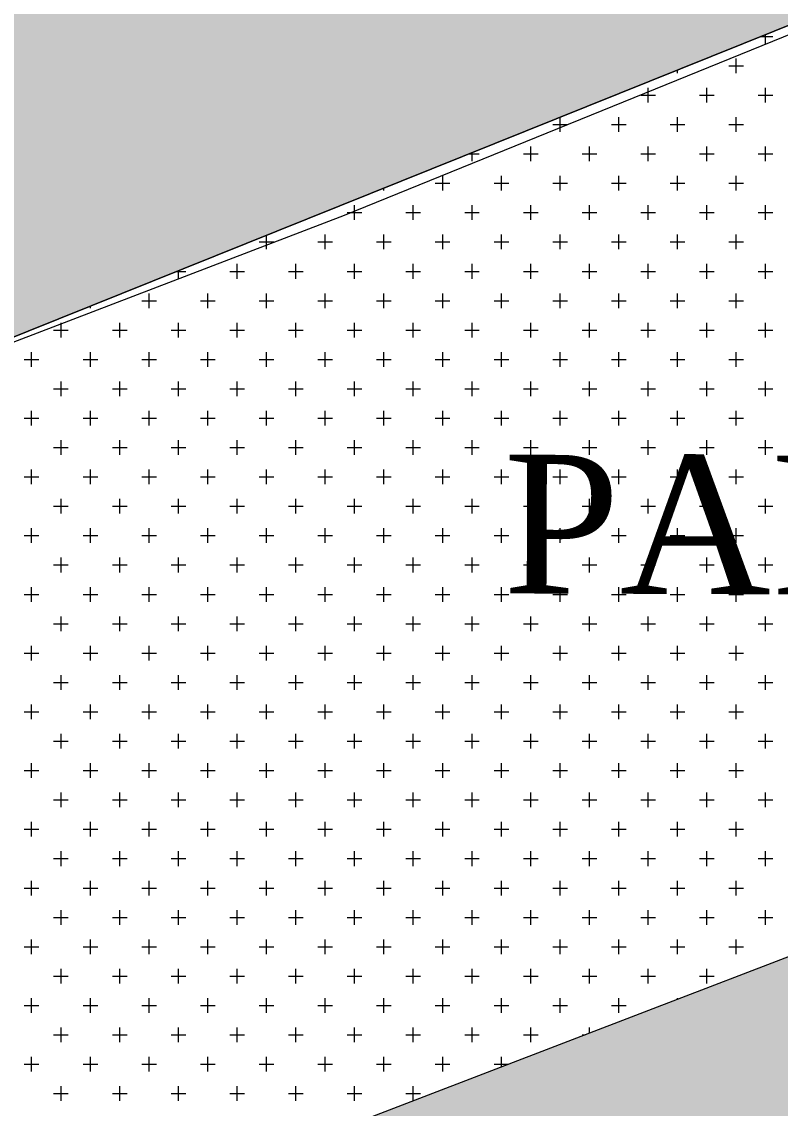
# Model space of a CAD drawing. Header units: metres. Extents: x 476631 to 477421, y 4483749 to 4484052.
# Drawn here: x 477210.7 to 477227.11, y 4483901.05 to 4483924.55 of the extents above; entities that cross this region are included whole.
import ezdxf

# ---------------------------------------------------------------- set-up
doc = ezdxf.new("R2010")
doc.units = ezdxf.units.M
for name, color, linetype, lineweight in [('PL_PARK', 97, 'Continuous', 0), ('serbest', 10, 'Continuous', 0), ('SM_SEMBOL', 18, 'Continuous', 0), ('TK_PARSEL', 1, 'Continuous', 0)]:
    doc.layers.add(name, color=color, linetype=linetype, lineweight=lineweight)
doc.styles.get("Standard").update_dxf_attribs({"font": 'TimesNewRoman.ttf'})

msp = doc.modelspace()

# ---------------------------------------------------------------- hatches: boundary and pattern name
at = {"layer": 'serbest'}
h = msp.add_hatch(color=4, dxfattribs=at)
h.dxf.hatch_style = 1
h.paths.add_polyline_path([(477233.732, 4483927.066), (477233.745, 4483927.125), (477236.6, 4483940.216), (477203.77, 4483934.526), (477178.031, 4483905.45), (477184.289, 4483895.215), (477205.274, 4483915.618)])
at = {"layer": 'serbest', "true_color": 0x636466}
h = msp.add_hatch(color=251, dxfattribs=at)
h.dxf.hatch_style = 1
h.paths.add_polyline_path([(477256.761, 4483902.936), (477254.463, 4483908.153), (477244.421, 4483910.901), (477218.091, 4483900.801), (477221.672, 4483891.465), (477239.114, 4483898.155), (477242.941, 4483898.49)])

# ---------------------------------------------------------------- linework, layer by layer
at = {"layer": 'PL_PARK', "color": 3}
for p, q in [((477205.274, 4483915.619), (477233.733, 4483927.067)), ((477244.421, 4483910.901), (477224.256, 4483903.167)), ((477224.256, 4483903.167), (477204.091, 4483895.432))]:
    msp.add_line(p, q, dxfattribs=at)
at = {"layer": 'PL_PARK', "color": 3, "linetype": 'Continuous'}
for p, q in [((477226.681, 4483924.23), (477226.947, 4483924.23)), ((477226.789, 4483924.071), (477226.789, 4483924.273)), ((477226.154, 4483923.436), (477226.154, 4483923.754)), ((477224.884, 4483923.436), (477224.884, 4483923.507)), ((477225.995, 4483923.595), (477226.312, 4483923.595)), ((477224.249, 4483922.801), (477224.249, 4483923.119)), ((477225.519, 4483922.801), (477225.519, 4483923.119)), ((477226.789, 4483922.801), (477226.789, 4483923.119)), ((477224.09, 4483922.96), (477224.407, 4483922.96)), ((477225.36, 4483922.96), (477225.677, 4483922.96)), ((477226.63, 4483922.96), (477226.947, 4483922.96)), ((477222.185, 4483922.325), (477222.502, 4483922.325)), ((477222.344, 4483922.166), (477222.344, 4483922.484)), ((477223.455, 4483922.325), (477223.772, 4483922.325)), ((477223.614, 4483922.166), (477223.614, 4483922.484)), ((477224.725, 4483922.325), (477225.042, 4483922.325)), ((477224.884, 4483922.166), (477224.884, 4483922.484)), ((477225.995, 4483922.325), (477226.312, 4483922.325)), ((477226.154, 4483922.166), (477226.154, 4483922.484)), ((477221.709, 4483921.531), (477221.709, 4483921.849)), ((477222.979, 4483921.531), (477222.979, 4483921.849)), ((477224.249, 4483921.531), (477224.249, 4483921.849)), ((477225.519, 4483921.531), (477225.519, 4483921.849)), ((477226.789, 4483921.531), (477226.789, 4483921.849)), ((477220.367, 4483921.69), (477220.597, 4483921.69)), ((477220.439, 4483921.531), (477220.439, 4483921.719)), ((477221.55, 4483921.69), (477221.867, 4483921.69)), ((477222.82, 4483921.69), (477223.137, 4483921.69)), ((477224.09, 4483921.69), (477224.407, 4483921.69)), ((477225.36, 4483921.69), (477225.677, 4483921.69)), ((477226.63, 4483921.69), (477226.947, 4483921.69)), ((477219.804, 4483920.896), (477219.804, 4483921.214)), ((477221.074, 4483920.896), (477221.074, 4483921.214)), ((477222.344, 4483920.896), (477222.344, 4483921.214)), ((477223.614, 4483920.896), (477223.614, 4483921.214)), ((477224.884, 4483920.896), (477224.884, 4483921.214)), ((477226.154, 4483920.896), (477226.154, 4483921.214)), ((477218.534, 4483920.896), (477218.534, 4483920.953)), ((477219.645, 4483921.055), (477219.962, 4483921.055)), ((477220.915, 4483921.055), (477221.232, 4483921.055)), ((477222.185, 4483921.055), (477222.502, 4483921.055)), ((477223.455, 4483921.055), (477223.772, 4483921.055)), ((477224.725, 4483921.055), (477225.042, 4483921.055)), ((477225.995, 4483921.055), (477226.312, 4483921.055)), ((477217.899, 4483920.261), (477217.899, 4483920.579)), ((477219.169, 4483920.261), (477219.169, 4483920.579)), ((477220.439, 4483920.261), (477220.439, 4483920.579)), ((477221.709, 4483920.261), (477221.709, 4483920.579)), ((477222.979, 4483920.261), (477222.979, 4483920.579)), ((477224.249, 4483920.261), (477224.249, 4483920.579)), ((477225.519, 4483920.261), (477225.519, 4483920.579)), ((477226.789, 4483920.261), (477226.789, 4483920.579)), ((477217.74, 4483920.42), (477218.057, 4483920.42)), ((477219.01, 4483920.42), (477219.327, 4483920.42)), ((477220.28, 4483920.42), (477220.597, 4483920.42)), ((477221.55, 4483920.42), (477221.867, 4483920.42)), ((477222.82, 4483920.42), (477223.137, 4483920.42)), ((477224.09, 4483920.42), (477224.407, 4483920.42)), ((477225.36, 4483920.42), (477225.677, 4483920.42)), ((477226.63, 4483920.42), (477226.947, 4483920.42)), ((477215.835, 4483919.785), (477216.152, 4483919.785)), ((477215.994, 4483919.626), (477215.994, 4483919.931)), ((477217.105, 4483919.785), (477217.422, 4483919.785)), ((477217.264, 4483919.626), (477217.264, 4483919.944)), ((477218.375, 4483919.785), (477218.692, 4483919.785)), ((477218.534, 4483919.626), (477218.534, 4483919.944)), ((477219.645, 4483919.785), (477219.962, 4483919.785)), ((477219.804, 4483919.626), (477219.804, 4483919.944)), ((477220.915, 4483919.785), (477221.232, 4483919.785)), ((477221.074, 4483919.626), (477221.074, 4483919.944)), ((477222.185, 4483919.785), (477222.502, 4483919.785)), ((477222.344, 4483919.626), (477222.344, 4483919.944)), ((477223.455, 4483919.785), (477223.772, 4483919.785)), ((477223.614, 4483919.626), (477223.614, 4483919.944)), ((477224.725, 4483919.785), (477225.042, 4483919.785)), ((477224.884, 4483919.626), (477224.884, 4483919.944)), ((477225.995, 4483919.785), (477226.312, 4483919.785)), ((477226.154, 4483919.626), (477226.154, 4483919.944)), ((477215.359, 4483918.991), (477215.359, 4483919.309)), ((477216.629, 4483918.991), (477216.629, 4483919.309)), ((477217.899, 4483918.991), (477217.899, 4483919.309)), ((477219.169, 4483918.991), (477219.169, 4483919.309)), ((477220.439, 4483918.991), (477220.439, 4483919.309)), ((477221.709, 4483918.991), (477221.709, 4483919.309)), ((477222.979, 4483918.991), (477222.979, 4483919.309)), ((477224.249, 4483918.991), (477224.249, 4483919.309)), ((477225.519, 4483918.991), (477225.519, 4483919.309)), ((477226.789, 4483918.991), (477226.789, 4483919.309)), ((477214.053, 4483919.15), (477214.247, 4483919.15)), ((477214.089, 4483918.991), (477214.089, 4483919.164)), ((477215.2, 4483919.15), (477215.517, 4483919.15)), ((477216.47, 4483919.15), (477216.787, 4483919.15)), ((477217.74, 4483919.15), (477218.057, 4483919.15)), ((477219.01, 4483919.15), (477219.327, 4483919.15)), ((477220.28, 4483919.15), (477220.597, 4483919.15)), ((477221.55, 4483919.15), (477221.867, 4483919.15)), ((477222.82, 4483919.15), (477223.137, 4483919.15)), ((477224.09, 4483919.15), (477224.407, 4483919.15)), ((477225.36, 4483919.15), (477225.677, 4483919.15)), ((477226.63, 4483919.15), (477226.947, 4483919.15)), ((477213.454, 4483918.356), (477213.454, 4483918.674)), ((477214.724, 4483918.356), (477214.724, 4483918.674)), ((477215.994, 4483918.356), (477215.994, 4483918.674)), ((477217.264, 4483918.356), (477217.264, 4483918.674)), ((477218.534, 4483918.356), (477218.534, 4483918.674)), ((477219.804, 4483918.356), (477219.804, 4483918.674)), ((477221.074, 4483918.356), (477221.074, 4483918.674)), ((477222.344, 4483918.356), (477222.344, 4483918.674)), ((477223.614, 4483918.356), (477223.614, 4483918.674)), ((477224.884, 4483918.356), (477224.884, 4483918.674)), ((477226.154, 4483918.356), (477226.154, 4483918.674)), ((477212.184, 4483918.356), (477212.184, 4483918.398)), ((477213.295, 4483918.515), (477213.612, 4483918.515)), ((477214.565, 4483918.515), (477214.882, 4483918.515)), ((477215.835, 4483918.515), (477216.152, 4483918.515)), ((477217.105, 4483918.515), (477217.422, 4483918.515)), ((477218.375, 4483918.515), (477218.692, 4483918.515)), ((477219.645, 4483918.515), (477219.962, 4483918.515)), ((477220.915, 4483918.515), (477221.232, 4483918.515)), ((477222.185, 4483918.515), (477222.502, 4483918.515)), ((477223.455, 4483918.515), (477223.772, 4483918.515)), ((477224.725, 4483918.515), (477225.042, 4483918.515)), ((477225.995, 4483918.515), (477226.312, 4483918.515)), ((477211.39, 4483917.88), (477211.707, 4483917.88)), ((477211.549, 4483917.721), (477211.549, 4483918.039)), ((477212.66, 4483917.88), (477212.977, 4483917.88)), ((477212.819, 4483917.721), (477212.819, 4483918.039)), ((477213.93, 4483917.88), (477214.247, 4483917.88)), ((477214.089, 4483917.721), (477214.089, 4483918.039)), ((477215.2, 4483917.88), (477215.517, 4483917.88)), ((477215.359, 4483917.721), (477215.359, 4483918.039)), ((477216.47, 4483917.88), (477216.787, 4483917.88)), ((477216.629, 4483917.721), (477216.629, 4483918.039)), ((477217.74, 4483917.88), (477218.057, 4483917.88)), ((477217.899, 4483917.721), (477217.899, 4483918.039)), ((477219.01, 4483917.88), (477219.327, 4483917.88)), ((477219.169, 4483917.721), (477219.169, 4483918.039)), ((477220.28, 4483917.88), (477220.597, 4483917.88)), ((477220.439, 4483917.721), (477220.439, 4483918.039)), ((477221.55, 4483917.88), (477221.867, 4483917.88)), ((477221.709, 4483917.721), (477221.709, 4483918.039)), ((477222.82, 4483917.88), (477223.137, 4483917.88)), ((477222.979, 4483917.721), (477222.979, 4483918.039)), ((477224.09, 4483917.88), (477224.407, 4483917.88)), ((477224.249, 4483917.721), (477224.249, 4483918.039)), ((477225.36, 4483917.88), (477225.677, 4483917.88)), ((477225.519, 4483917.721), (477225.519, 4483918.039)), ((477226.63, 4483917.88), (477226.947, 4483917.88)), ((477226.789, 4483917.721), (477226.789, 4483918.039)), ((477210.914, 4483917.086), (477210.914, 4483917.404)), ((477212.184, 4483917.086), (477212.184, 4483917.404)), ((477213.454, 4483917.086), (477213.454, 4483917.404)), ((477214.724, 4483917.086), (477214.724, 4483917.404)), ((477215.994, 4483917.086), (477215.994, 4483917.404)), ((477217.264, 4483917.086), (477217.264, 4483917.404)), ((477218.534, 4483917.086), (477218.534, 4483917.404)), ((477219.804, 4483917.086), (477219.804, 4483917.404)), ((477221.074, 4483917.086), (477221.074, 4483917.404)), ((477222.344, 4483917.086), (477222.344, 4483917.404)), ((477223.614, 4483917.086), (477223.614, 4483917.404)), ((477224.884, 4483917.086), (477224.884, 4483917.404)), ((477226.154, 4483917.086), (477226.154, 4483917.404)), ((477210.755, 4483917.245), (477211.072, 4483917.245)), ((477212.025, 4483917.245), (477212.342, 4483917.245)), ((477213.295, 4483917.245), (477213.612, 4483917.245)), ((477214.565, 4483917.245), (477214.882, 4483917.245)), ((477215.835, 4483917.245), (477216.152, 4483917.245)), ((477217.105, 4483917.245), (477217.422, 4483917.245)), ((477218.375, 4483917.245), (477218.692, 4483917.245)), ((477219.645, 4483917.245), (477219.962, 4483917.245)), ((477220.915, 4483917.245), (477221.232, 4483917.245)), ((477222.185, 4483917.245), (477222.502, 4483917.245)), ((477223.455, 4483917.245), (477223.772, 4483917.245)), ((477224.725, 4483917.245), (477225.042, 4483917.245)), ((477225.995, 4483917.245), (477226.312, 4483917.245)), ((477211.549, 4483916.451), (477211.549, 4483916.769)), ((477212.819, 4483916.451), (477212.819, 4483916.769)), ((477214.089, 4483916.451), (477214.089, 4483916.769)), ((477215.359, 4483916.451), (477215.359, 4483916.769)), ((477216.629, 4483916.451), (477216.629, 4483916.769)), ((477217.899, 4483916.451), (477217.899, 4483916.769)), ((477219.169, 4483916.451), (477219.169, 4483916.769)), ((477220.439, 4483916.451), (477220.439, 4483916.769)), ((477221.709, 4483916.451), (477221.709, 4483916.769)), ((477222.979, 4483916.451), (477222.979, 4483916.769)), ((477224.249, 4483916.451), (477224.249, 4483916.769)), ((477225.519, 4483916.451), (477225.519, 4483916.769)), ((477226.789, 4483916.451), (477226.789, 4483916.769)), ((477211.39, 4483916.61), (477211.707, 4483916.61)), ((477212.66, 4483916.61), (477212.977, 4483916.61)), ((477213.93, 4483916.61), (477214.247, 4483916.61)), ((477215.2, 4483916.61), (477215.517, 4483916.61)), ((477216.47, 4483916.61), (477216.787, 4483916.61)), ((477217.74, 4483916.61), (477218.057, 4483916.61)), ((477219.01, 4483916.61), (477219.327, 4483916.61)), ((477220.28, 4483916.61), (477220.597, 4483916.61)), ((477221.55, 4483916.61), (477221.867, 4483916.61)), ((477222.82, 4483916.61), (477223.137, 4483916.61)), ((477224.09, 4483916.61), (477224.407, 4483916.61)), ((477225.36, 4483916.61), (477225.677, 4483916.61)), ((477226.63, 4483916.61), (477226.947, 4483916.61)), ((477210.755, 4483915.975), (477211.072, 4483915.975)), ((477210.914, 4483915.816), (477210.914, 4483916.134)), ((477212.025, 4483915.975), (477212.342, 4483915.975)), ((477212.184, 4483915.816), (477212.184, 4483916.134)), ((477213.295, 4483915.975), (477213.612, 4483915.975)), ((477213.454, 4483915.816), (477213.454, 4483916.134)), ((477214.565, 4483915.975), (477214.882, 4483915.975)), ((477214.724, 4483915.816), (477214.724, 4483916.134)), ((477215.835, 4483915.975), (477216.152, 4483915.975)), ((477215.994, 4483915.816), (477215.994, 4483916.134)), ((477217.105, 4483915.975), (477217.422, 4483915.975)), ((477217.264, 4483915.816), (477217.264, 4483916.134)), ((477218.375, 4483915.975), (477218.692, 4483915.975)), ((477218.534, 4483915.816), (477218.534, 4483916.134)), ((477219.645, 4483915.975), (477219.962, 4483915.975)), ((477219.804, 4483915.816), (477219.804, 4483916.134)), ((477220.915, 4483915.975), (477221.232, 4483915.975)), ((477221.074, 4483915.816), (477221.074, 4483916.134)), ((477222.185, 4483915.975), (477222.502, 4483915.975)), ((477222.344, 4483915.816), (477222.344, 4483916.134)), ((477223.455, 4483915.975), (477223.772, 4483915.975)), ((477223.614, 4483915.816), (477223.614, 4483916.134)), ((477224.725, 4483915.975), (477225.042, 4483915.975)), ((477224.884, 4483915.816), (477224.884, 4483916.134)), ((477225.995, 4483915.975), (477226.312, 4483915.975)), ((477226.154, 4483915.816), (477226.154, 4483916.134)), ((477211.549, 4483915.181), (477211.549, 4483915.499)), ((477212.819, 4483915.181), (477212.819, 4483915.499)), ((477214.089, 4483915.181), (477214.089, 4483915.499)), ((477215.359, 4483915.181), (477215.359, 4483915.499)), ((477216.629, 4483915.181), (477216.629, 4483915.499)), ((477217.899, 4483915.181), (477217.899, 4483915.499)), ((477219.169, 4483915.181), (477219.169, 4483915.499)), ((477220.439, 4483915.181), (477220.439, 4483915.499)), ((477221.709, 4483915.181), (477221.709, 4483915.499)), ((477222.979, 4483915.181), (477222.979, 4483915.499)), ((477224.249, 4483915.181), (477224.249, 4483915.499)), ((477225.519, 4483915.181), (477225.519, 4483915.499)), ((477226.789, 4483915.181), (477226.789, 4483915.499)), ((477211.39, 4483915.34), (477211.707, 4483915.34)), ((477212.66, 4483915.34), (477212.977, 4483915.34)), ((477213.93, 4483915.34), (477214.247, 4483915.34)), ((477215.2, 4483915.34), (477215.517, 4483915.34)), ((477216.47, 4483915.34), (477216.787, 4483915.34)), ((477217.74, 4483915.34), (477218.057, 4483915.34)), ((477219.01, 4483915.34), (477219.327, 4483915.34)), ((477220.28, 4483915.34), (477220.597, 4483915.34)), ((477221.55, 4483915.34), (477221.867, 4483915.34)), ((477222.82, 4483915.34), (477223.137, 4483915.34)), ((477224.09, 4483915.34), (477224.407, 4483915.34)), ((477225.36, 4483915.34), (477225.677, 4483915.34)), ((477226.63, 4483915.34), (477226.947, 4483915.34)), ((477210.914, 4483914.546), (477210.914, 4483914.864)), ((477212.184, 4483914.546), (477212.184, 4483914.864)), ((477213.454, 4483914.546), (477213.454, 4483914.864)), ((477214.724, 4483914.546), (477214.724, 4483914.864)), ((477215.994, 4483914.546), (477215.994, 4483914.864)), ((477217.264, 4483914.546), (477217.264, 4483914.864)), ((477218.534, 4483914.546), (477218.534, 4483914.864)), ((477219.804, 4483914.546), (477219.804, 4483914.864)), ((477221.074, 4483914.546), (477221.074, 4483914.864)), ((477222.344, 4483914.546), (477222.344, 4483914.864)), ((477223.614, 4483914.546), (477223.614, 4483914.864)), ((477224.884, 4483914.546), (477224.884, 4483914.864)), ((477226.154, 4483914.546), (477226.154, 4483914.864)), ((477210.755, 4483914.705), (477211.072, 4483914.705)), ((477212.025, 4483914.705), (477212.342, 4483914.705)), ((477213.295, 4483914.705), (477213.612, 4483914.705)), ((477214.565, 4483914.705), (477214.882, 4483914.705)), ((477215.835, 4483914.705), (477216.152, 4483914.705)), ((477217.105, 4483914.705), (477217.422, 4483914.705)), ((477218.375, 4483914.705), (477218.692, 4483914.705)), ((477219.645, 4483914.705), (477219.962, 4483914.705)), ((477220.915, 4483914.705), (477221.232, 4483914.705)), ((477222.185, 4483914.705), (477222.502, 4483914.705)), ((477223.455, 4483914.705), (477223.772, 4483914.705)), ((477224.725, 4483914.705), (477225.042, 4483914.705)), ((477225.995, 4483914.705), (477226.312, 4483914.705)), ((477211.549, 4483913.911), (477211.549, 4483914.229)), ((477212.819, 4483913.911), (477212.819, 4483914.229)), ((477214.089, 4483913.911), (477214.089, 4483914.229)), ((477215.359, 4483913.911), (477215.359, 4483914.229)), ((477216.629, 4483913.911), (477216.629, 4483914.229)), ((477217.899, 4483913.911), (477217.899, 4483914.229)), ((477219.169, 4483913.911), (477219.169, 4483914.229)), ((477220.439, 4483913.911), (477220.439, 4483914.229)), ((477221.709, 4483913.911), (477221.709, 4483914.229)), ((477222.979, 4483913.911), (477222.979, 4483914.229)), ((477224.249, 4483913.911), (477224.249, 4483914.229)), ((477225.519, 4483913.911), (477225.519, 4483914.229)), ((477226.789, 4483913.911), (477226.789, 4483914.229)), ((477211.39, 4483914.07), (477211.707, 4483914.07)), ((477212.66, 4483914.07), (477212.977, 4483914.07)), ((477213.93, 4483914.07), (477214.247, 4483914.07)), ((477215.2, 4483914.07), (477215.517, 4483914.07)), ((477216.47, 4483914.07), (477216.787, 4483914.07)), ((477217.74, 4483914.07), (477218.057, 4483914.07)), ((477219.01, 4483914.07), (477219.327, 4483914.07)), ((477220.28, 4483914.07), (477220.597, 4483914.07)), ((477221.55, 4483914.07), (477221.867, 4483914.07)), ((477222.82, 4483914.07), (477223.137, 4483914.07)), ((477224.09, 4483914.07), (477224.407, 4483914.07)), ((477225.36, 4483914.07), (477225.677, 4483914.07)), ((477226.63, 4483914.07), (477226.947, 4483914.07)), ((477210.755, 4483913.435), (477211.072, 4483913.435)), ((477210.914, 4483913.276), (477210.914, 4483913.594)), ((477212.025, 4483913.435), (477212.342, 4483913.435)), ((477212.184, 4483913.276), (477212.184, 4483913.594)), ((477213.295, 4483913.435), (477213.612, 4483913.435)), ((477213.454, 4483913.276), (477213.454, 4483913.594)), ((477214.565, 4483913.435), (477214.882, 4483913.435)), ((477214.724, 4483913.276), (477214.724, 4483913.594)), ((477215.835, 4483913.435), (477216.152, 4483913.435)), ((477215.994, 4483913.276), (477215.994, 4483913.594)), ((477217.105, 4483913.435), (477217.422, 4483913.435)), ((477217.264, 4483913.276), (477217.264, 4483913.594)), ((477218.375, 4483913.435), (477218.692, 4483913.435)), ((477218.534, 4483913.276), (477218.534, 4483913.594)), ((477219.645, 4483913.435), (477219.962, 4483913.435)), ((477219.804, 4483913.276), (477219.804, 4483913.594)), ((477220.915, 4483913.435), (477221.232, 4483913.435)), ((477221.074, 4483913.276), (477221.074, 4483913.594)), ((477222.185, 4483913.435), (477222.502, 4483913.435)), ((477222.344, 4483913.276), (477222.344, 4483913.594)), ((477223.455, 4483913.435), (477223.772, 4483913.435)), ((477223.614, 4483913.276), (477223.614, 4483913.594)), ((477224.725, 4483913.435), (477225.042, 4483913.435)), ((477224.884, 4483913.276), (477224.884, 4483913.594)), ((477225.995, 4483913.435), (477226.312, 4483913.435)), ((477226.154, 4483913.276), (477226.154, 4483913.594)), ((477211.549, 4483912.641), (477211.549, 4483912.959)), ((477212.819, 4483912.641), (477212.819, 4483912.959)), ((477214.089, 4483912.641), (477214.089, 4483912.959)), ((477215.359, 4483912.641), (477215.359, 4483912.959)), ((477216.629, 4483912.641), (477216.629, 4483912.959)), ((477217.899, 4483912.641), (477217.899, 4483912.959)), ((477219.169, 4483912.641), (477219.169, 4483912.959)), ((477220.439, 4483912.641), (477220.439, 4483912.959)), ((477221.709, 4483912.641), (477221.709, 4483912.959)), ((477222.979, 4483912.641), (477222.979, 4483912.959)), ((477224.249, 4483912.641), (477224.249, 4483912.959)), ((477225.519, 4483912.641), (477225.519, 4483912.959)), ((477226.789, 4483912.641), (477226.789, 4483912.959)), ((477211.39, 4483912.8), (477211.707, 4483912.8)), ((477212.66, 4483912.8), (477212.977, 4483912.8)), ((477213.93, 4483912.8), (477214.247, 4483912.8)), ((477215.2, 4483912.8), (477215.517, 4483912.8)), ((477216.47, 4483912.8), (477216.787, 4483912.8)), ((477217.74, 4483912.8), (477218.057, 4483912.8)), ((477219.01, 4483912.8), (477219.327, 4483912.8)), ((477220.28, 4483912.8), (477220.597, 4483912.8)), ((477221.55, 4483912.8), (477221.867, 4483912.8)), ((477222.82, 4483912.8), (477223.137, 4483912.8)), ((477224.09, 4483912.8), (477224.407, 4483912.8)), ((477225.36, 4483912.8), (477225.677, 4483912.8)), ((477226.63, 4483912.8), (477226.947, 4483912.8)), ((477210.914, 4483912.006), (477210.914, 4483912.324)), ((477212.184, 4483912.006), (477212.184, 4483912.324)), ((477213.454, 4483912.006), (477213.454, 4483912.324)), ((477214.724, 4483912.006), (477214.724, 4483912.324)), ((477215.994, 4483912.006), (477215.994, 4483912.324)), ((477217.264, 4483912.006), (477217.264, 4483912.324)), ((477218.534, 4483912.006), (477218.534, 4483912.324)), ((477219.804, 4483912.006), (477219.804, 4483912.324)), ((477221.074, 4483912.006), (477221.074, 4483912.324)), ((477222.344, 4483912.006), (477222.344, 4483912.324)), ((477223.614, 4483912.006), (477223.614, 4483912.324)), ((477224.884, 4483912.006), (477224.884, 4483912.324)), ((477226.154, 4483912.006), (477226.154, 4483912.324)), ((477210.755, 4483912.165), (477211.072, 4483912.165)), ((477212.025, 4483912.165), (477212.342, 4483912.165)), ((477213.295, 4483912.165), (477213.612, 4483912.165)), ((477214.565, 4483912.165), (477214.882, 4483912.165)), ((477215.835, 4483912.165), (477216.152, 4483912.165)), ((477217.105, 4483912.165), (477217.422, 4483912.165)), ((477218.375, 4483912.165), (477218.692, 4483912.165)), ((477219.645, 4483912.165), (477219.962, 4483912.165)), ((477220.915, 4483912.165), (477221.232, 4483912.165)), ((477222.185, 4483912.165), (477222.502, 4483912.165)), ((477223.455, 4483912.165), (477223.772, 4483912.165)), ((477224.725, 4483912.165), (477225.042, 4483912.165)), ((477225.995, 4483912.165), (477226.312, 4483912.165)), ((477211.39, 4483911.53), (477211.707, 4483911.53)), ((477211.549, 4483911.371), (477211.549, 4483911.689)), ((477212.66, 4483911.53), (477212.977, 4483911.53)), ((477212.819, 4483911.371), (477212.819, 4483911.689)), ((477213.93, 4483911.53), (477214.247, 4483911.53)), ((477214.089, 4483911.371), (477214.089, 4483911.689)), ((477215.2, 4483911.53), (477215.517, 4483911.53)), ((477215.359, 4483911.371), (477215.359, 4483911.689)), ((477216.47, 4483911.53), (477216.787, 4483911.53)), ((477216.629, 4483911.371), (477216.629, 4483911.689)), ((477217.74, 4483911.53), (477218.057, 4483911.53)), ((477217.899, 4483911.371), (477217.899, 4483911.689)), ((477219.01, 4483911.53), (477219.327, 4483911.53)), ((477219.169, 4483911.371), (477219.169, 4483911.689)), ((477220.28, 4483911.53), (477220.597, 4483911.53)), ((477220.439, 4483911.371), (477220.439, 4483911.689)), ((477221.55, 4483911.53), (477221.867, 4483911.53)), ((477221.709, 4483911.371), (477221.709, 4483911.689)), ((477222.82, 4483911.53), (477223.137, 4483911.53)), ((477222.979, 4483911.371), (477222.979, 4483911.689)), ((477224.09, 4483911.53), (477224.407, 4483911.53)), ((477224.249, 4483911.371), (477224.249, 4483911.689)), ((477225.36, 4483911.53), (477225.677, 4483911.53)), ((477225.519, 4483911.371), (477225.519, 4483911.689)), ((477226.63, 4483911.53), (477226.947, 4483911.53)), ((477226.789, 4483911.371), (477226.789, 4483911.689)), ((477210.914, 4483910.736), (477210.914, 4483911.054)), ((477212.184, 4483910.736), (477212.184, 4483911.054)), ((477213.454, 4483910.736), (477213.454, 4483911.054)), ((477214.724, 4483910.736), (477214.724, 4483911.054)), ((477215.994, 4483910.736), (477215.994, 4483911.054)), ((477217.264, 4483910.736), (477217.264, 4483911.054)), ((477218.534, 4483910.736), (477218.534, 4483911.054)), ((477219.804, 4483910.736), (477219.804, 4483911.054)), ((477221.074, 4483910.736), (477221.074, 4483911.054)), ((477222.344, 4483910.736), (477222.344, 4483911.054)), ((477223.614, 4483910.736), (477223.614, 4483911.054)), ((477224.884, 4483910.736), (477224.884, 4483911.054)), ((477226.154, 4483910.736), (477226.154, 4483911.054)), ((477210.755, 4483910.895), (477211.072, 4483910.895)), ((477212.025, 4483910.895), (477212.342, 4483910.895)), ((477213.295, 4483910.895), (477213.612, 4483910.895)), ((477214.565, 4483910.895), (477214.882, 4483910.895)), ((477215.835, 4483910.895), (477216.152, 4483910.895)), ((477217.105, 4483910.895), (477217.422, 4483910.895)), ((477218.375, 4483910.895), (477218.692, 4483910.895)), ((477219.645, 4483910.895), (477219.962, 4483910.895)), ((477220.915, 4483910.895), (477221.232, 4483910.895)), ((477222.185, 4483910.895), (477222.502, 4483910.895)), ((477223.455, 4483910.895), (477223.772, 4483910.895)), ((477224.725, 4483910.895), (477225.042, 4483910.895)), ((477225.995, 4483910.895), (477226.312, 4483910.895)), ((477211.549, 4483910.101), (477211.549, 4483910.419)), ((477212.819, 4483910.101), (477212.819, 4483910.419)), ((477214.089, 4483910.101), (477214.089, 4483910.419)), ((477215.359, 4483910.101), (477215.359, 4483910.419)), ((477216.629, 4483910.101), (477216.629, 4483910.419)), ((477217.899, 4483910.101), (477217.899, 4483910.419)), ((477219.169, 4483910.101), (477219.169, 4483910.419)), ((477220.439, 4483910.101), (477220.439, 4483910.419)), ((477221.709, 4483910.101), (477221.709, 4483910.419)), ((477222.979, 4483910.101), (477222.979, 4483910.419)), ((477224.249, 4483910.101), (477224.249, 4483910.419)), ((477225.519, 4483910.101), (477225.519, 4483910.419)), ((477226.789, 4483910.101), (477226.789, 4483910.419)), ((477211.39, 4483910.26), (477211.707, 4483910.26)), ((477212.66, 4483910.26), (477212.977, 4483910.26)), ((477213.93, 4483910.26), (477214.247, 4483910.26)), ((477215.2, 4483910.26), (477215.517, 4483910.26)), ((477216.47, 4483910.26), (477216.787, 4483910.26)), ((477217.74, 4483910.26), (477218.057, 4483910.26)), ((477219.01, 4483910.26), (477219.327, 4483910.26)), ((477220.28, 4483910.26), (477220.597, 4483910.26)), ((477221.55, 4483910.26), (477221.867, 4483910.26)), ((477222.82, 4483910.26), (477223.137, 4483910.26)), ((477224.09, 4483910.26), (477224.407, 4483910.26)), ((477225.36, 4483910.26), (477225.677, 4483910.26)), ((477226.63, 4483910.26), (477226.947, 4483910.26)), ((477210.755, 4483909.625), (477211.072, 4483909.625)), ((477210.914, 4483909.466), (477210.914, 4483909.784)), ((477212.025, 4483909.625), (477212.342, 4483909.625)), ((477212.184, 4483909.466), (477212.184, 4483909.784)), ((477213.295, 4483909.625), (477213.612, 4483909.625)), ((477213.454, 4483909.466), (477213.454, 4483909.784)), ((477214.565, 4483909.625), (477214.882, 4483909.625)), ((477214.724, 4483909.466), (477214.724, 4483909.784)), ((477215.835, 4483909.625), (477216.152, 4483909.625)), ((477215.994, 4483909.466), (477215.994, 4483909.784)), ((477217.105, 4483909.625), (477217.422, 4483909.625)), ((477217.264, 4483909.466), (477217.264, 4483909.784)), ((477218.375, 4483909.625), (477218.692, 4483909.625)), ((477218.534, 4483909.466), (477218.534, 4483909.784)), ((477219.645, 4483909.625), (477219.962, 4483909.625)), ((477219.804, 4483909.466), (477219.804, 4483909.784)), ((477220.915, 4483909.625), (477221.232, 4483909.625)), ((477221.074, 4483909.466), (477221.074, 4483909.784)), ((477222.185, 4483909.625), (477222.502, 4483909.625)), ((477222.344, 4483909.466), (477222.344, 4483909.784)), ((477223.455, 4483909.625), (477223.772, 4483909.625)), ((477223.614, 4483909.466), (477223.614, 4483909.784)), ((477224.725, 4483909.625), (477225.042, 4483909.625)), ((477224.884, 4483909.466), (477224.884, 4483909.784)), ((477225.995, 4483909.625), (477226.312, 4483909.625)), ((477226.154, 4483909.466), (477226.154, 4483909.784)), ((477211.549, 4483908.831), (477211.549, 4483909.149)), ((477212.819, 4483908.831), (477212.819, 4483909.149)), ((477214.089, 4483908.831), (477214.089, 4483909.149)), ((477215.359, 4483908.831), (477215.359, 4483909.149)), ((477216.629, 4483908.831), (477216.629, 4483909.149)), ((477217.899, 4483908.831), (477217.899, 4483909.149)), ((477219.169, 4483908.831), (477219.169, 4483909.149)), ((477220.439, 4483908.831), (477220.439, 4483909.149)), ((477221.709, 4483908.831), (477221.709, 4483909.149)), ((477222.979, 4483908.831), (477222.979, 4483909.149)), ((477224.249, 4483908.831), (477224.249, 4483909.149)), ((477225.519, 4483908.831), (477225.519, 4483909.149)), ((477226.789, 4483908.831), (477226.789, 4483909.149)), ((477211.39, 4483908.99), (477211.707, 4483908.99)), ((477212.66, 4483908.99), (477212.977, 4483908.99)), ((477213.93, 4483908.99), (477214.247, 4483908.99)), ((477215.2, 4483908.99), (477215.517, 4483908.99)), ((477216.47, 4483908.99), (477216.787, 4483908.99)), ((477217.74, 4483908.99), (477218.057, 4483908.99)), ((477219.01, 4483908.99), (477219.327, 4483908.99)), ((477220.28, 4483908.99), (477220.597, 4483908.99)), ((477221.55, 4483908.99), (477221.867, 4483908.99)), ((477222.82, 4483908.99), (477223.137, 4483908.99)), ((477224.09, 4483908.99), (477224.407, 4483908.99)), ((477225.36, 4483908.99), (477225.677, 4483908.99)), ((477226.63, 4483908.99), (477226.947, 4483908.99)), ((477210.914, 4483908.196), (477210.914, 4483908.514)), ((477212.184, 4483908.196), (477212.184, 4483908.514)), ((477213.454, 4483908.196), (477213.454, 4483908.514)), ((477214.724, 4483908.196), (477214.724, 4483908.514)), ((477215.994, 4483908.196), (477215.994, 4483908.514)), ((477217.264, 4483908.196), (477217.264, 4483908.514)), ((477218.534, 4483908.196), (477218.534, 4483908.514)), ((477219.804, 4483908.196), (477219.804, 4483908.514)), ((477221.074, 4483908.196), (477221.074, 4483908.514)), ((477222.344, 4483908.196), (477222.344, 4483908.514)), ((477223.614, 4483908.196), (477223.614, 4483908.514)), ((477224.884, 4483908.196), (477224.884, 4483908.514)), ((477226.154, 4483908.196), (477226.154, 4483908.514)), ((477210.755, 4483908.355), (477211.072, 4483908.355)), ((477212.025, 4483908.355), (477212.342, 4483908.355)), ((477213.295, 4483908.355), (477213.612, 4483908.355)), ((477214.565, 4483908.355), (477214.882, 4483908.355)), ((477215.835, 4483908.355), (477216.152, 4483908.355)), ((477217.105, 4483908.355), (477217.422, 4483908.355)), ((477218.375, 4483908.355), (477218.692, 4483908.355)), ((477219.645, 4483908.355), (477219.962, 4483908.355)), ((477220.915, 4483908.355), (477221.232, 4483908.355)), ((477222.185, 4483908.355), (477222.502, 4483908.355)), ((477223.455, 4483908.355), (477223.772, 4483908.355)), ((477224.725, 4483908.355), (477225.042, 4483908.355)), ((477225.995, 4483908.355), (477226.312, 4483908.355)), ((477211.549, 4483907.561), (477211.549, 4483907.879)), ((477212.819, 4483907.561), (477212.819, 4483907.879)), ((477214.089, 4483907.561), (477214.089, 4483907.879)), ((477215.359, 4483907.561), (477215.359, 4483907.879)), ((477216.629, 4483907.561), (477216.629, 4483907.879)), ((477217.899, 4483907.561), (477217.899, 4483907.879)), ((477219.169, 4483907.561), (477219.169, 4483907.879)), ((477220.439, 4483907.561), (477220.439, 4483907.879)), ((477221.709, 4483907.561), (477221.709, 4483907.879)), ((477222.979, 4483907.561), (477222.979, 4483907.879)), ((477224.249, 4483907.561), (477224.249, 4483907.879)), ((477225.519, 4483907.561), (477225.519, 4483907.879)), ((477226.789, 4483907.561), (477226.789, 4483907.879)), ((477211.39, 4483907.72), (477211.707, 4483907.72)), ((477212.66, 4483907.72), (477212.977, 4483907.72)), ((477213.93, 4483907.72), (477214.247, 4483907.72)), ((477215.2, 4483907.72), (477215.517, 4483907.72)), ((477216.47, 4483907.72), (477216.787, 4483907.72)), ((477217.74, 4483907.72), (477218.057, 4483907.72)), ((477219.01, 4483907.72), (477219.327, 4483907.72)), ((477220.28, 4483907.72), (477220.597, 4483907.72)), ((477221.55, 4483907.72), (477221.867, 4483907.72)), ((477222.82, 4483907.72), (477223.137, 4483907.72)), ((477224.09, 4483907.72), (477224.407, 4483907.72)), ((477225.36, 4483907.72), (477225.677, 4483907.72)), ((477226.63, 4483907.72), (477226.947, 4483907.72)), ((477210.755, 4483907.085), (477211.072, 4483907.085)), ((477210.914, 4483906.926), (477210.914, 4483907.244)), ((477212.025, 4483907.085), (477212.342, 4483907.085)), ((477212.184, 4483906.926), (477212.184, 4483907.244)), ((477213.295, 4483907.085), (477213.612, 4483907.085)), ((477213.454, 4483906.926), (477213.454, 4483907.244)), ((477214.565, 4483907.085), (477214.882, 4483907.085)), ((477214.724, 4483906.926), (477214.724, 4483907.244)), ((477215.835, 4483907.085), (477216.152, 4483907.085)), ((477215.994, 4483906.926), (477215.994, 4483907.244)), ((477217.105, 4483907.085), (477217.422, 4483907.085)), ((477217.264, 4483906.926), (477217.264, 4483907.244)), ((477218.375, 4483907.085), (477218.692, 4483907.085)), ((477218.534, 4483906.926), (477218.534, 4483907.244)), ((477219.645, 4483907.085), (477219.962, 4483907.085)), ((477219.804, 4483906.926), (477219.804, 4483907.244)), ((477220.915, 4483907.085), (477221.232, 4483907.085)), ((477221.074, 4483906.926), (477221.074, 4483907.244)), ((477222.185, 4483907.085), (477222.502, 4483907.085)), ((477222.344, 4483906.926), (477222.344, 4483907.244)), ((477223.455, 4483907.085), (477223.772, 4483907.085)), ((477223.614, 4483906.926), (477223.614, 4483907.244)), ((477224.725, 4483907.085), (477225.042, 4483907.085)), ((477224.884, 4483906.926), (477224.884, 4483907.244)), ((477225.995, 4483907.085), (477226.312, 4483907.085)), ((477226.154, 4483906.926), (477226.154, 4483907.244)), ((477211.549, 4483906.291), (477211.549, 4483906.609)), ((477212.819, 4483906.291), (477212.819, 4483906.609)), ((477214.089, 4483906.291), (477214.089, 4483906.609)), ((477215.359, 4483906.291), (477215.359, 4483906.609)), ((477216.629, 4483906.291), (477216.629, 4483906.609)), ((477217.899, 4483906.291), (477217.899, 4483906.609)), ((477219.169, 4483906.291), (477219.169, 4483906.609)), ((477220.439, 4483906.291), (477220.439, 4483906.609)), ((477221.709, 4483906.291), (477221.709, 4483906.609)), ((477222.979, 4483906.291), (477222.979, 4483906.609)), ((477224.249, 4483906.291), (477224.249, 4483906.609)), ((477225.519, 4483906.291), (477225.519, 4483906.609)), ((477226.789, 4483906.291), (477226.789, 4483906.609)), ((477211.39, 4483906.45), (477211.707, 4483906.45)), ((477212.66, 4483906.45), (477212.977, 4483906.45)), ((477213.93, 4483906.45), (477214.247, 4483906.45)), ((477215.2, 4483906.45), (477215.517, 4483906.45)), ((477216.47, 4483906.45), (477216.787, 4483906.45)), ((477217.74, 4483906.45), (477218.057, 4483906.45)), ((477219.01, 4483906.45), (477219.327, 4483906.45)), ((477220.28, 4483906.45), (477220.597, 4483906.45)), ((477221.55, 4483906.45), (477221.867, 4483906.45)), ((477222.82, 4483906.45), (477223.137, 4483906.45)), ((477224.09, 4483906.45), (477224.407, 4483906.45)), ((477225.36, 4483906.45), (477225.677, 4483906.45)), ((477226.63, 4483906.45), (477226.947, 4483906.45)), ((477210.914, 4483905.656), (477210.914, 4483905.974)), ((477212.184, 4483905.656), (477212.184, 4483905.974)), ((477213.454, 4483905.656), (477213.454, 4483905.974)), ((477214.724, 4483905.656), (477214.724, 4483905.974)), ((477215.994, 4483905.656), (477215.994, 4483905.974)), ((477217.264, 4483905.656), (477217.264, 4483905.974)), ((477218.534, 4483905.656), (477218.534, 4483905.974)), ((477219.804, 4483905.656), (477219.804, 4483905.974)), ((477221.074, 4483905.656), (477221.074, 4483905.974)), ((477222.344, 4483905.656), (477222.344, 4483905.974)), ((477223.614, 4483905.656), (477223.614, 4483905.974)), ((477224.884, 4483905.656), (477224.884, 4483905.974)), ((477226.154, 4483905.656), (477226.154, 4483905.974)), ((477210.755, 4483905.815), (477211.072, 4483905.815)), ((477212.025, 4483905.815), (477212.342, 4483905.815)), ((477213.295, 4483905.815), (477213.612, 4483905.815)), ((477214.565, 4483905.815), (477214.882, 4483905.815)), ((477215.835, 4483905.815), (477216.152, 4483905.815)), ((477217.105, 4483905.815), (477217.422, 4483905.815)), ((477218.375, 4483905.815), (477218.692, 4483905.815)), ((477219.645, 4483905.815), (477219.962, 4483905.815)), ((477220.915, 4483905.815), (477221.232, 4483905.815)), ((477222.185, 4483905.815), (477222.502, 4483905.815)), ((477223.455, 4483905.815), (477223.772, 4483905.815)), ((477224.725, 4483905.815), (477225.042, 4483905.815)), ((477225.995, 4483905.815), (477226.312, 4483905.815)), ((477211.39, 4483905.18), (477211.707, 4483905.18)), ((477211.549, 4483905.021), (477211.549, 4483905.339)), ((477212.66, 4483905.18), (477212.977, 4483905.18)), ((477212.819, 4483905.021), (477212.819, 4483905.339)), ((477213.93, 4483905.18), (477214.247, 4483905.18)), ((477214.089, 4483905.021), (477214.089, 4483905.339)), ((477215.2, 4483905.18), (477215.517, 4483905.18)), ((477215.359, 4483905.021), (477215.359, 4483905.339)), ((477216.47, 4483905.18), (477216.787, 4483905.18)), ((477216.629, 4483905.021), (477216.629, 4483905.339)), ((477217.74, 4483905.18), (477218.057, 4483905.18)), ((477217.899, 4483905.021), (477217.899, 4483905.339)), ((477219.01, 4483905.18), (477219.327, 4483905.18)), ((477219.169, 4483905.021), (477219.169, 4483905.339)), ((477220.28, 4483905.18), (477220.597, 4483905.18)), ((477220.439, 4483905.021), (477220.439, 4483905.339)), ((477221.55, 4483905.18), (477221.867, 4483905.18)), ((477221.709, 4483905.021), (477221.709, 4483905.339)), ((477222.82, 4483905.18), (477223.137, 4483905.18)), ((477222.979, 4483905.021), (477222.979, 4483905.339)), ((477224.09, 4483905.18), (477224.407, 4483905.18)), ((477224.249, 4483905.021), (477224.249, 4483905.339)), ((477225.36, 4483905.18), (477225.677, 4483905.18)), ((477225.519, 4483905.021), (477225.519, 4483905.339)), ((477226.63, 4483905.18), (477226.947, 4483905.18)), ((477226.789, 4483905.021), (477226.789, 4483905.339)), ((477210.914, 4483904.386), (477210.914, 4483904.704)), ((477212.184, 4483904.386), (477212.184, 4483904.704)), ((477213.454, 4483904.386), (477213.454, 4483904.704)), ((477214.724, 4483904.386), (477214.724, 4483904.704)), ((477215.994, 4483904.386), (477215.994, 4483904.704)), ((477217.264, 4483904.386), (477217.264, 4483904.704)), ((477218.534, 4483904.386), (477218.534, 4483904.704)), ((477219.804, 4483904.386), (477219.804, 4483904.704)), ((477221.074, 4483904.386), (477221.074, 4483904.704)), ((477222.344, 4483904.386), (477222.344, 4483904.704)), ((477223.614, 4483904.386), (477223.614, 4483904.704)), ((477224.884, 4483904.386), (477224.884, 4483904.704)), ((477226.154, 4483904.386), (477226.154, 4483904.704)), ((477210.755, 4483904.545), (477211.072, 4483904.545)), ((477212.025, 4483904.545), (477212.342, 4483904.545)), ((477213.295, 4483904.545), (477213.612, 4483904.545)), ((477214.565, 4483904.545), (477214.882, 4483904.545)), ((477215.835, 4483904.545), (477216.152, 4483904.545)), ((477217.105, 4483904.545), (477217.422, 4483904.545)), ((477218.375, 4483904.545), (477218.692, 4483904.545)), ((477219.645, 4483904.545), (477219.962, 4483904.545)), ((477220.915, 4483904.545), (477221.232, 4483904.545)), ((477222.185, 4483904.545), (477222.502, 4483904.545)), ((477223.455, 4483904.545), (477223.772, 4483904.545)), ((477224.725, 4483904.545), (477225.042, 4483904.545)), ((477225.995, 4483904.545), (477226.312, 4483904.545)), ((477211.549, 4483903.751), (477211.549, 4483904.069)), ((477212.819, 4483903.751), (477212.819, 4483904.069)), ((477214.089, 4483903.751), (477214.089, 4483904.069)), ((477215.359, 4483903.751), (477215.359, 4483904.069)), ((477216.629, 4483903.751), (477216.629, 4483904.069)), ((477217.899, 4483903.751), (477217.899, 4483904.069)), ((477219.169, 4483903.751), (477219.169, 4483904.069)), ((477220.439, 4483903.751), (477220.439, 4483904.069)), ((477221.709, 4483903.751), (477221.709, 4483904.069)), ((477222.979, 4483903.751), (477222.979, 4483904.069)), ((477224.249, 4483903.751), (477224.249, 4483904.069)), ((477225.519, 4483903.751), (477225.519, 4483904.069)), ((477211.39, 4483903.91), (477211.707, 4483903.91)), ((477212.66, 4483903.91), (477212.977, 4483903.91)), ((477213.93, 4483903.91), (477214.247, 4483903.91)), ((477215.2, 4483903.91), (477215.517, 4483903.91)), ((477216.47, 4483903.91), (477216.787, 4483903.91)), ((477217.74, 4483903.91), (477218.057, 4483903.91)), ((477219.01, 4483903.91), (477219.327, 4483903.91)), ((477220.28, 4483903.91), (477220.597, 4483903.91)), ((477221.55, 4483903.91), (477221.867, 4483903.91)), ((477222.82, 4483903.91), (477223.137, 4483903.91)), ((477224.09, 4483903.91), (477224.407, 4483903.91)), ((477225.36, 4483903.91), (477225.677, 4483903.91)), ((477210.755, 4483903.275), (477211.072, 4483903.275)), ((477210.914, 4483903.116), (477210.914, 4483903.434)), ((477212.025, 4483903.275), (477212.342, 4483903.275)), ((477212.184, 4483903.116), (477212.184, 4483903.434)), ((477213.295, 4483903.275), (477213.612, 4483903.275)), ((477213.454, 4483903.116), (477213.454, 4483903.434)), ((477214.565, 4483903.275), (477214.882, 4483903.275)), ((477214.724, 4483903.116), (477214.724, 4483903.434)), ((477215.835, 4483903.275), (477216.152, 4483903.275)), ((477215.994, 4483903.116), (477215.994, 4483903.434)), ((477217.105, 4483903.275), (477217.422, 4483903.275)), ((477217.264, 4483903.116), (477217.264, 4483903.434)), ((477218.375, 4483903.275), (477218.692, 4483903.275)), ((477218.534, 4483903.116), (477218.534, 4483903.434)), ((477219.645, 4483903.275), (477219.962, 4483903.275)), ((477219.804, 4483903.116), (477219.804, 4483903.434)), ((477220.915, 4483903.275), (477221.232, 4483903.275)), ((477221.074, 4483903.116), (477221.074, 4483903.434)), ((477222.185, 4483903.275), (477222.502, 4483903.275)), ((477222.344, 4483903.116), (477222.344, 4483903.434)), ((477223.455, 4483903.275), (477223.772, 4483903.275)), ((477223.614, 4483903.116), (477223.614, 4483903.434)), ((477224.884, 4483903.407), (477224.884, 4483903.434)), ((477211.39, 4483902.64), (477211.707, 4483902.64)), ((477211.549, 4483902.481), (477211.549, 4483902.799)), ((477212.66, 4483902.64), (477212.977, 4483902.64)), ((477212.819, 4483902.481), (477212.819, 4483902.799)), ((477213.93, 4483902.64), (477214.247, 4483902.64)), ((477214.089, 4483902.481), (477214.089, 4483902.799)), ((477215.2, 4483902.64), (477215.517, 4483902.64)), ((477215.359, 4483902.481), (477215.359, 4483902.799)), ((477216.47, 4483902.64), (477216.787, 4483902.64)), ((477216.629, 4483902.481), (477216.629, 4483902.799)), ((477217.74, 4483902.64), (477218.057, 4483902.64)), ((477217.899, 4483902.481), (477217.899, 4483902.799)), ((477219.01, 4483902.64), (477219.327, 4483902.64)), ((477219.169, 4483902.481), (477219.169, 4483902.799)), ((477220.28, 4483902.64), (477220.597, 4483902.64)), ((477220.439, 4483902.481), (477220.439, 4483902.799)), ((477221.55, 4483902.64), (477221.867, 4483902.64)), ((477221.709, 4483902.481), (477221.709, 4483902.799)), ((477222.82, 4483902.64), (477222.884, 4483902.64)), ((477222.979, 4483902.677), (477222.979, 4483902.799)), ((477210.914, 4483901.846), (477210.914, 4483902.164)), ((477212.184, 4483901.846), (477212.184, 4483902.164)), ((477213.454, 4483901.846), (477213.454, 4483902.164)), ((477214.724, 4483901.846), (477214.724, 4483902.164)), ((477215.994, 4483901.846), (477215.994, 4483902.164)), ((477217.264, 4483901.846), (477217.264, 4483902.164)), ((477218.534, 4483901.846), (477218.534, 4483902.164)), ((477219.804, 4483901.846), (477219.804, 4483902.164)), ((477221.074, 4483901.946), (477221.074, 4483902.164)), ((477210.755, 4483902.005), (477211.072, 4483902.005)), ((477212.025, 4483902.005), (477212.342, 4483902.005)), ((477213.295, 4483902.005), (477213.612, 4483902.005)), ((477214.565, 4483902.005), (477214.882, 4483902.005)), ((477215.835, 4483902.005), (477216.152, 4483902.005)), ((477217.105, 4483902.005), (477217.422, 4483902.005)), ((477218.375, 4483902.005), (477218.692, 4483902.005)), ((477219.645, 4483902.005), (477219.962, 4483902.005)), ((477220.915, 4483902.005), (477221.228, 4483902.005)), ((477211.549, 4483901.211), (477211.549, 4483901.529)), ((477212.819, 4483901.211), (477212.819, 4483901.529)), ((477214.089, 4483901.211), (477214.089, 4483901.529)), ((477215.359, 4483901.211), (477215.359, 4483901.529)), ((477216.629, 4483901.211), (477216.629, 4483901.529)), ((477217.899, 4483901.211), (477217.899, 4483901.529)), ((477219.169, 4483901.215), (477219.169, 4483901.529)), ((477211.39, 4483901.37), (477211.707, 4483901.37)), ((477212.66, 4483901.37), (477212.977, 4483901.37)), ((477213.93, 4483901.37), (477214.247, 4483901.37)), ((477215.2, 4483901.37), (477215.517, 4483901.37)), ((477216.47, 4483901.37), (477216.787, 4483901.37)), ((477217.74, 4483901.37), (477218.057, 4483901.37)), ((477219.01, 4483901.37), (477219.327, 4483901.37))]:
    msp.add_line(p, q, dxfattribs=at)
at = {"layer": 'serbest'}
for p, q in [((477217.683, 4483920.368), (477233.427, 4483926.765)), ((477205.012, 4483915.506), (477217.683, 4483920.368))]:
    msp.add_line(p, q, dxfattribs=at)
at = {"layer": 'TK_PARSEL'}
msp.add_line((477233.732, 4483927.066), (477205.273, 4483915.618), dxfattribs=at)

# ---------------------------------------------------------------- texts
at = {"layer": 'SM_SEMBOL', "lineweight": 0}
msp.add_text('PARK', height=3, rotation=359.8073, dxfattribs=at).set_placement((477221.111, 4483912.186))

doc.saveas('drawing.dxf')
